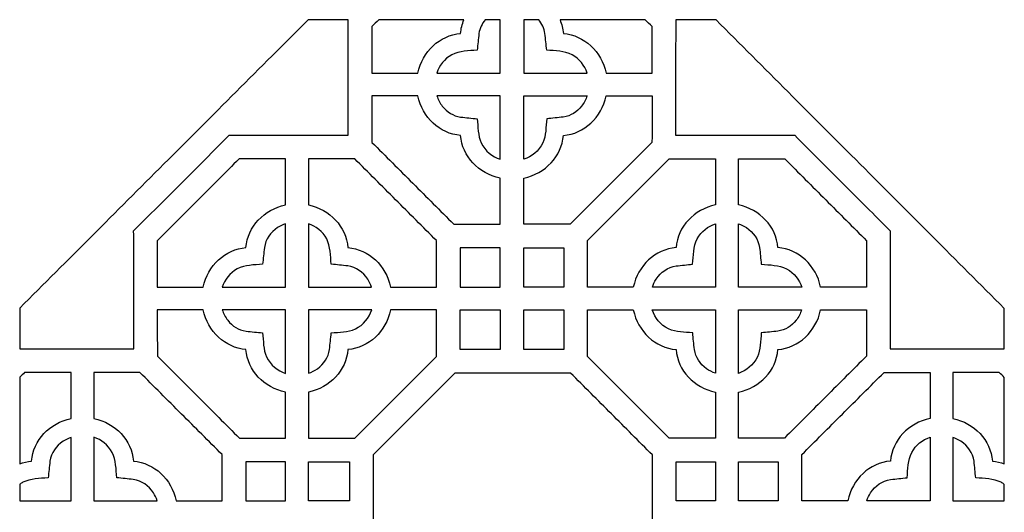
# Model space of a CAD drawing. Header units: centimetres. Extents: x -18.22 to -10.96, y -7.84 to -0.58.
# Drawn here: x -18.22 to -10.96, y -4.21 to -0.58 of the extents above; entities that cross this region are included whole.
import ezdxf

# ---------------------------------------------------------------- set-up
doc = ezdxf.new("R2010")
doc.units = ezdxf.units.CM
doc.header["$MEASUREMENT"] = 0
doc.layers.add('layer 1', color=7, linetype='Continuous')

msp = doc.modelspace()

# ---------------------------------------------------------------- linework, layer by layer
at = {"layer": 'layer 1', "color": 250, "lineweight": 30}
for points, knots in [([(-18.21742, -3.0031), (-18.21742, -2.90318), (-18.21742, -2.80325), (-18.21739, -2.70327), (-18.21739, -2.70327), (-17.86309, -2.34923), (-17.50878, -1.99517), (-17.15444, -1.64105), (-17.15444, -1.64105), (-16.80013, -1.28701), (-16.44579, -0.93295), (-16.09146, -0.57885), (-16.09146, -0.57885), (-15.99314, -0.5789), (-15.89479, -0.57893), (-15.79645, -0.57898), (-15.79645, -0.57898), (-15.79643, -0.7381), (-15.7964, -0.8972), (-15.79637, -1.05632), (-15.79637, -1.05632), (-15.79629, -1.18075), (-15.79623, -1.30522), (-15.79616, -1.42964), (-15.79616, -1.42964), (-15.92249, -1.42968), (-16.04884, -1.42968), (-16.17523, -1.42972), (-16.17523, -1.42972), (-16.34127, -1.4298), (-16.50742, -1.4299), (-16.67351, -1.43002), (-16.67351, -1.43002), (-16.7909, -1.54746), (-16.90831, -1.66493), (-17.02569, -1.78237), (-17.02569, -1.78237), (-17.14315, -1.89986), (-17.26049, -2.01733), (-17.37792, -2.13481), (-17.37792, -2.13481), (-17.37788, -2.30092), (-17.37783, -2.46705), (-17.37778, -2.63317), (-17.37778, -2.63317), (-17.3777, -2.75638), (-17.37761, -2.87954), (-17.37757, -3.00275), (-17.37757, -3.00275), (-17.50357, -3.0028), (-17.62955, -3.00285), (-17.75555, -3.0029), (-17.75555, -3.0029), (-17.90956, -3.00298), (-18.06351, -3.00306), (-18.21742, -3.0031)], [0, 0, 0, 0, 0.0666667, 0.0666667, 0.0666667, 0.0666667, 0.1333333, 0.1333333, 0.1333333, 0.1333333, 0.2, 0.2, 0.2, 0.2, 0.2666667, 0.2666667, 0.2666667, 0.2666667, 0.3333333, 0.3333333, 0.3333333, 0.3333333, 0.4, 0.4, 0.4, 0.4, 0.4666667, 0.4666667, 0.4666667, 0.4666667, 0.5333333, 0.5333333, 0.5333333, 0.5333333, 0.6, 0.6, 0.6, 0.6, 0.6666667, 0.6666667, 0.6666667, 0.6666667, 0.7333333, 0.7333333, 0.7333333, 0.7333333, 0.8, 0.8, 0.8, 0.8, 0.8666667, 0.8666667, 0.8666667, 0.8666667, 1, 1, 1, 1]), ([(-15.57141, -0.57904), (-15.36227, -0.57909), (-15.15309, -0.57922), (-14.94389, -0.57925), (-14.94389, -0.57925), (-14.95732, -0.61098), (-14.96589, -0.64499), (-14.96872, -0.68038), (-14.96872, -0.68038), (-15.12293, -0.69266), (-15.2499, -0.81344), (-15.28362, -0.97173), (-15.28362, -0.97173), (-15.39649, -0.97173), (-15.50938, -0.97173), (-15.6223, -0.97173), (-15.6223, -0.97173), (-15.62233, -0.85788), (-15.62233, -0.74397), (-15.62235, -0.63002), (-15.62235, -0.63002), (-15.60543, -0.61305), (-15.58844, -0.59605), (-15.57141, -0.57904)], [0, 0, 0, 0, 0.1428571, 0.1428571, 0.1428571, 0.1428571, 0.2857143, 0.2857143, 0.2857143, 0.2857143, 0.4285714, 0.4285714, 0.4285714, 0.4285714, 0.5714286, 0.5714286, 0.5714286, 0.5714286, 0.7142857, 0.7142857, 0.7142857, 0.7142857, 1, 1, 1, 1]), ([(-14.78746, -0.57926), (-14.75079, -0.57931), (-14.71408, -0.57932), (-14.67744, -0.57932), (-14.67744, -0.57932), (-14.67744, -0.71015), (-14.67744, -0.84099), (-14.67744, -0.97173), (-14.67744, -0.97173), (-14.83304, -0.97173), (-14.98867, -0.97173), (-15.14434, -0.97173), (-15.14434, -0.97173), (-15.12603, -0.91652), (-15.08874, -0.86764), (-15.03287, -0.83655), (-15.03287, -0.83655), (-14.97449, -0.80771), (-14.91029, -0.80957), (-14.84611, -0.8027), (-14.84611, -0.8027), (-14.8419, -0.76221), (-14.83766, -0.7217), (-14.8334, -0.68117), (-14.8334, -0.68117), (-14.82706, -0.64118), (-14.81128, -0.60769), (-14.78746, -0.57926)], [0, 0, 0, 0, 0.125, 0.125, 0.125, 0.125, 0.25, 0.25, 0.25, 0.25, 0.375, 0.375, 0.375, 0.375, 0.5, 0.5, 0.5, 0.5, 0.625, 0.625, 0.625, 0.625, 0.75, 0.75, 0.75, 0.75, 1, 1, 1, 1]), ([(-14.50254, -0.5794), (-14.46586, -0.5794), (-14.42911, -0.5794), (-14.39239, -0.57943), (-14.39239, -0.57943), (-14.36862, -0.60782), (-14.35292, -0.64132), (-14.34659, -0.68117), (-14.34659, -0.68117), (-14.34234, -0.7217), (-14.3381, -0.76221), (-14.33388, -0.8027), (-14.33388, -0.8027), (-14.2697, -0.80957), (-14.20548, -0.80771), (-14.14712, -0.83655), (-14.14712, -0.83655), (-14.09125, -0.86764), (-14.05395, -0.91652), (-14.03565, -0.97173), (-14.03565, -0.97173), (-14.19132, -0.97173), (-14.34695, -0.97173), (-14.50254, -0.97173), (-14.50254, -0.97173), (-14.50254, -0.84099), (-14.50254, -0.71019), (-14.50254, -0.5794)], [0, 0, 0, 0, 0.125, 0.125, 0.125, 0.125, 0.25, 0.25, 0.25, 0.25, 0.375, 0.375, 0.375, 0.375, 0.5, 0.5, 0.5, 0.5, 0.625, 0.625, 0.625, 0.625, 0.75, 0.75, 0.75, 0.75, 1, 1, 1, 1]), ([(-14.23593, -0.5795), (-14.02658, -0.57957), (-13.81726, -0.57964), (-13.60789, -0.57971), (-13.60789, -0.57971), (-13.59114, -0.59647), (-13.57437, -0.61328), (-13.55764, -0.63002), (-13.55764, -0.63002), (-13.55767, -0.74397), (-13.55767, -0.85788), (-13.55768, -0.97173), (-13.55768, -0.97173), (-13.67061, -0.97173), (-13.78349, -0.97173), (-13.89637, -0.97173), (-13.89637, -0.97173), (-13.93012, -0.81344), (-14.05705, -0.69266), (-14.21127, -0.68038), (-14.21127, -0.68038), (-14.21407, -0.64504), (-14.22257, -0.61118), (-14.23593, -0.5795)], [0, 0, 0, 0, 0.1428571, 0.1428571, 0.1428571, 0.1428571, 0.2857143, 0.2857143, 0.2857143, 0.2857143, 0.4285714, 0.4285714, 0.4285714, 0.4285714, 0.5714286, 0.5714286, 0.5714286, 0.5714286, 0.7142857, 0.7142857, 0.7142857, 0.7142857, 1, 1, 1, 1]), ([(-13.08598, -0.57988), (-12.73194, -0.93419), (-12.37789, -1.2885), (-12.02377, -1.64284), (-12.02377, -1.64284), (-11.66972, -1.99715), (-11.31567, -2.35148), (-10.96157, -2.70581), (-10.96157, -2.70581), (-10.96162, -2.80489), (-10.96165, -2.90405), (-10.9617, -3.0031), (-10.9617, -3.0031), (-11.11596, -3.00306), (-11.27017, -3.00298), (-11.42444, -3.0029), (-11.42444, -3.0029), (-11.55043, -3.00285), (-11.67642, -3.0028), (-11.80241, -3.00275), (-11.80241, -3.00275), (-11.80237, -2.87954), (-11.80229, -2.75638), (-11.80221, -2.63317), (-11.80221, -2.63317), (-11.80216, -2.46705), (-11.80211, -2.30092), (-11.80206, -2.13481), (-11.80206, -2.13481), (-11.91951, -2.01733), (-12.03683, -1.89986), (-12.15429, -1.78237), (-12.15429, -1.78237), (-12.27168, -1.66493), (-12.38909, -1.54746), (-12.50648, -1.43002), (-12.50648, -1.43002), (-12.67257, -1.4299), (-12.83874, -1.4298), (-13.00475, -1.42972), (-13.00475, -1.42972), (-13.13115, -1.42968), (-13.25753, -1.42968), (-13.38383, -1.42964), (-13.38383, -1.42964), (-13.38376, -1.30522), (-13.3837, -1.18075), (-13.38362, -1.05632), (-13.38362, -1.05632), (-13.38357, -0.89747), (-13.38356, -0.73862), (-13.38351, -0.57985), (-13.38351, -0.57985), (-13.28434, -0.57985), (-13.18516, -0.57985), (-13.08598, -0.57988)], [0, 0, 0, 0, 0.0666667, 0.0666667, 0.0666667, 0.0666667, 0.1333333, 0.1333333, 0.1333333, 0.1333333, 0.2, 0.2, 0.2, 0.2, 0.2666667, 0.2666667, 0.2666667, 0.2666667, 0.3333333, 0.3333333, 0.3333333, 0.3333333, 0.4, 0.4, 0.4, 0.4, 0.4666667, 0.4666667, 0.4666667, 0.4666667, 0.5333333, 0.5333333, 0.5333333, 0.5333333, 0.6, 0.6, 0.6, 0.6, 0.6666667, 0.6666667, 0.6666667, 0.6666667, 0.7333333, 0.7333333, 0.7333333, 0.7333333, 0.8, 0.8, 0.8, 0.8, 0.8666667, 0.8666667, 0.8666667, 0.8666667, 1, 1, 1, 1]), ([(-15.62224, -1.13998), (-15.50932, -1.13998), (-15.39649, -1.13998), (-15.28359, -1.13998), (-15.28359, -1.13998), (-15.24977, -1.29827), (-15.12289, -1.41908), (-14.96883, -1.43133), (-14.96883, -1.43133), (-14.95655, -1.58552), (-14.83578, -1.71248), (-14.67744, -1.74621), (-14.67744, -1.74621), (-14.67744, -1.85909), (-14.67744, -1.97203), (-14.67744, -2.08486), (-14.67744, -2.08486), (-14.79139, -2.08489), (-14.90525, -2.08495), (-15.01925, -2.08499), (-15.01925, -2.08499), (-15.1197, -1.98458), (-15.22015, -1.88417), (-15.32065, -1.78375), (-15.32065, -1.78375), (-15.42109, -1.68332), (-15.52156, -1.58288), (-15.62203, -1.48245), (-15.62203, -1.48245), (-15.62209, -1.36831), (-15.62218, -1.25416), (-15.62224, -1.13998)], [0, 0, 0, 0, 0.1111111, 0.1111111, 0.1111111, 0.1111111, 0.2222222, 0.2222222, 0.2222222, 0.2222222, 0.3333333, 0.3333333, 0.3333333, 0.3333333, 0.4444444, 0.4444444, 0.4444444, 0.4444444, 0.5555556, 0.5555556, 0.5555556, 0.5555556, 0.6666667, 0.6666667, 0.6666667, 0.6666667, 0.7777778, 0.7777778, 0.7777778, 0.7777778, 1, 1, 1, 1]), ([(-15.14345, -1.13998), (-14.9881, -1.13998), (-14.83277, -1.13998), (-14.67744, -1.13998), (-14.67744, -1.13998), (-14.67744, -1.29564), (-14.67744, -1.4513), (-14.67744, -1.60688), (-14.67744, -1.60688), (-14.73587, -1.58767), (-14.78699, -1.54726), (-14.81716, -1.48652), (-14.81716, -1.48652), (-14.84134, -1.43086), (-14.84007, -1.36841), (-14.84633, -1.30883), (-14.84633, -1.30883), (-14.8869, -1.30458), (-14.92746, -1.30033), (-14.9681, -1.29609), (-14.9681, -1.29609), (-15.02471, -1.28702), (-15.06706, -1.25985), (-15.10349, -1.21596), (-15.10349, -1.21596), (-15.12121, -1.19251), (-15.13444, -1.16676), (-15.14345, -1.13998)], [0, 0, 0, 0, 0.125, 0.125, 0.125, 0.125, 0.25, 0.25, 0.25, 0.25, 0.375, 0.375, 0.375, 0.375, 0.5, 0.5, 0.5, 0.5, 0.625, 0.625, 0.625, 0.625, 0.75, 0.75, 0.75, 0.75, 1, 1, 1, 1]), ([(-14.03654, -1.13998), (-14.19188, -1.13998), (-14.34719, -1.13998), (-14.50254, -1.13998), (-14.50254, -1.13998), (-14.50254, -1.29564), (-14.50254, -1.4513), (-14.50254, -1.60688), (-14.50254, -1.60688), (-14.44412, -1.58767), (-14.393, -1.54726), (-14.36283, -1.48652), (-14.36283, -1.48652), (-14.33865, -1.43086), (-14.33992, -1.36841), (-14.33366, -1.30883), (-14.33366, -1.30883), (-14.29309, -1.30458), (-14.25254, -1.30033), (-14.21188, -1.29609), (-14.21188, -1.29609), (-14.15527, -1.28702), (-14.11293, -1.25985), (-14.0765, -1.21596), (-14.0765, -1.21596), (-14.05878, -1.19251), (-14.04554, -1.16676), (-14.03654, -1.13998)], [0, 0, 0, 0, 0.125, 0.125, 0.125, 0.125, 0.25, 0.25, 0.25, 0.25, 0.375, 0.375, 0.375, 0.375, 0.5, 0.5, 0.5, 0.5, 0.625, 0.625, 0.625, 0.625, 0.75, 0.75, 0.75, 0.75, 1, 1, 1, 1]), ([(-13.55775, -1.13998), (-13.67067, -1.13998), (-13.7835, -1.13998), (-13.89641, -1.13998), (-13.89641, -1.13998), (-13.93023, -1.29827), (-14.0571, -1.41908), (-14.21116, -1.43133), (-14.21116, -1.43133), (-14.22344, -1.58552), (-14.34421, -1.71248), (-14.50254, -1.74621), (-14.50254, -1.74621), (-14.50254, -1.85909), (-14.50254, -1.97203), (-14.50254, -2.08486), (-14.50254, -2.08486), (-14.3886, -2.08489), (-14.27475, -2.08495), (-14.16074, -2.08499), (-14.16074, -2.08499), (-14.06029, -1.98458), (-13.95983, -1.88417), (-13.85934, -1.78375), (-13.85934, -1.78375), (-13.7589, -1.68332), (-13.65844, -1.58288), (-13.55797, -1.48245), (-13.55797, -1.48245), (-13.5579, -1.36831), (-13.55781, -1.25416), (-13.55775, -1.13998)], [0, 0, 0, 0, 0.1111111, 0.1111111, 0.1111111, 0.1111111, 0.2222222, 0.2222222, 0.2222222, 0.2222222, 0.3333333, 0.3333333, 0.3333333, 0.3333333, 0.4444444, 0.4444444, 0.4444444, 0.4444444, 0.5555556, 0.5555556, 0.5555556, 0.5555556, 0.6666667, 0.6666667, 0.6666667, 0.6666667, 0.7777778, 0.7777778, 0.7777778, 0.7777778, 1, 1, 1, 1]), ([(-16.25884, -1.60384), (-16.25884, -1.71673), (-16.25884, -1.82958), (-16.25884, -1.94241), (-16.25884, -1.94241), (-16.41718, -1.97616), (-16.53789, -2.10315), (-16.5501, -2.25724), (-16.5501, -2.25724), (-16.70435, -2.26953), (-16.8313, -2.39029), (-16.86504, -2.54861), (-16.86504, -2.54861), (-16.97796, -2.54861), (-17.09081, -2.54861), (-17.20372, -2.54861), (-17.20372, -2.54861), (-17.20377, -2.43471), (-17.20379, -2.32081), (-17.20383, -2.20687), (-17.20383, -2.20687), (-17.10341, -2.1064), (-17.00298, -2.00592), (-16.90254, -1.90546), (-16.90254, -1.90546), (-16.80213, -1.80499), (-16.70178, -1.70451), (-16.60137, -1.60403), (-16.60137, -1.60403), (-16.48717, -1.60398), (-16.37305, -1.6039), (-16.25884, -1.60384)], [0, 0, 0, 0, 0.1111111, 0.1111111, 0.1111111, 0.1111111, 0.2222222, 0.2222222, 0.2222222, 0.2222222, 0.3333333, 0.3333333, 0.3333333, 0.3333333, 0.4444444, 0.4444444, 0.4444444, 0.4444444, 0.5555556, 0.5555556, 0.5555556, 0.5555556, 0.6666667, 0.6666667, 0.6666667, 0.6666667, 0.7777778, 0.7777778, 0.7777778, 0.7777778, 1, 1, 1, 1]), ([(-15.14588, -2.54861), (-15.19063, -2.54861), (-15.23535, -2.54861), (-15.28013, -2.54861), (-15.28013, -2.54861), (-15.34824, -2.54861), (-15.41634, -2.54861), (-15.48442, -2.54861), (-15.48442, -2.54861), (-15.51822, -2.39031), (-15.64512, -2.26959), (-15.79923, -2.25737), (-15.79923, -2.25737), (-15.81155, -2.10315), (-15.93234, -1.97615), (-16.09066, -1.94241), (-16.09066, -1.94241), (-16.09066, -1.82958), (-16.09066, -1.71669), (-16.09066, -1.6038), (-16.09066, -1.6038), (-15.97668, -1.60377), (-15.86279, -1.60373), (-15.7489, -1.60369), (-15.7489, -1.60369), (-15.6484, -1.70406), (-15.54793, -1.80449), (-15.44744, -1.90492), (-15.44744, -1.90492), (-15.34696, -2.00534), (-15.24649, -2.10577), (-15.14602, -2.20619), (-15.14602, -2.20619), (-15.14594, -2.3203), (-15.14589, -2.43449), (-15.14588, -2.54861)], [0, 0, 0, 0, 0.1, 0.1, 0.1, 0.1, 0.2, 0.2, 0.2, 0.2, 0.3, 0.3, 0.3, 0.3, 0.4, 0.4, 0.4, 0.4, 0.5, 0.5, 0.5, 0.5, 0.6, 0.6, 0.6, 0.6, 0.7, 0.7, 0.7, 0.7, 0.8, 0.8, 0.8, 0.8, 1, 1, 1, 1]), ([(-14.0341, -2.54861), (-13.98935, -2.54861), (-13.94464, -2.54861), (-13.89985, -2.54861), (-13.89985, -2.54861), (-13.83174, -2.54861), (-13.76365, -2.54861), (-13.69554, -2.54861), (-13.69554, -2.54861), (-13.66175, -2.39031), (-13.53487, -2.26959), (-13.38077, -2.25737), (-13.38077, -2.25737), (-13.36844, -2.10315), (-13.24765, -1.97615), (-13.08933, -1.94241), (-13.08933, -1.94241), (-13.08933, -1.82958), (-13.08933, -1.71669), (-13.08933, -1.6038), (-13.08933, -1.6038), (-13.20331, -1.60377), (-13.3172, -1.60373), (-13.43109, -1.60369), (-13.43109, -1.60369), (-13.53159, -1.70406), (-13.63206, -1.80449), (-13.73255, -1.90492), (-13.73255, -1.90492), (-13.83302, -2.00534), (-13.9335, -2.10577), (-14.03397, -2.20619), (-14.03397, -2.20619), (-14.03405, -2.3203), (-14.03409, -2.43449), (-14.0341, -2.54861)], [0, 0, 0, 0, 0.1, 0.1, 0.1, 0.1, 0.2, 0.2, 0.2, 0.2, 0.3, 0.3, 0.3, 0.3, 0.4, 0.4, 0.4, 0.4, 0.5, 0.5, 0.5, 0.5, 0.6, 0.6, 0.6, 0.6, 0.7, 0.7, 0.7, 0.7, 0.8, 0.8, 0.8, 0.8, 1, 1, 1, 1]), ([(-12.92114, -1.60384), (-12.92114, -1.71673), (-12.92114, -1.82958), (-12.92114, -1.94241), (-12.92114, -1.94241), (-12.7628, -1.97616), (-12.6421, -2.10315), (-12.62989, -2.25724), (-12.62989, -2.25724), (-12.47564, -2.26953), (-12.34869, -2.39029), (-12.31496, -2.54861), (-12.31496, -2.54861), (-12.20204, -2.54861), (-12.08915, -2.54861), (-11.97626, -2.54861), (-11.97626, -2.54861), (-11.97622, -2.43471), (-11.97619, -2.32081), (-11.97615, -2.20687), (-11.97615, -2.20687), (-12.07658, -2.1064), (-12.17699, -2.00592), (-12.27745, -1.90546), (-12.27745, -1.90546), (-12.37786, -1.80499), (-12.47821, -1.70451), (-12.57863, -1.60403), (-12.57863, -1.60403), (-12.69282, -1.60398), (-12.80695, -1.6039), (-12.92114, -1.60384)], [0, 0, 0, 0, 0.1111111, 0.1111111, 0.1111111, 0.1111111, 0.2222222, 0.2222222, 0.2222222, 0.2222222, 0.3333333, 0.3333333, 0.3333333, 0.3333333, 0.4444444, 0.4444444, 0.4444444, 0.4444444, 0.5555556, 0.5555556, 0.5555556, 0.5555556, 0.6666667, 0.6666667, 0.6666667, 0.6666667, 0.7777778, 0.7777778, 0.7777778, 0.7777778, 1, 1, 1, 1]), ([(-16.25884, -2.08258), (-16.25884, -2.23789), (-16.25884, -2.39329), (-16.25884, -2.54861), (-16.25884, -2.54861), (-16.4145, -2.54861), (-16.57012, -2.54861), (-16.72574, -2.54861), (-16.72574, -2.54861), (-16.70745, -2.4934), (-16.67018, -2.44449), (-16.61426, -2.4134), (-16.61426, -2.4134), (-16.55589, -2.38457), (-16.49178, -2.38641), (-16.42752, -2.37958), (-16.42752, -2.37958), (-16.4233, -2.33906), (-16.41909, -2.29853), (-16.41486, -2.25799), (-16.41486, -2.25799), (-16.40469, -2.19398), (-16.37026, -2.14647), (-16.31733, -2.11004), (-16.31733, -2.11004), (-16.29869, -2.09847), (-16.27909, -2.08929), (-16.25884, -2.08258)], [0, 0, 0, 0, 0.125, 0.125, 0.125, 0.125, 0.25, 0.25, 0.25, 0.25, 0.375, 0.375, 0.375, 0.375, 0.5, 0.5, 0.5, 0.5, 0.625, 0.625, 0.625, 0.625, 0.75, 0.75, 0.75, 0.75, 1, 1, 1, 1]), ([(-15.62466, -2.54861), (-15.77997, -2.54861), (-15.93526, -2.54861), (-16.09066, -2.54861), (-16.09066, -2.54861), (-16.09066, -2.39303), (-16.09066, -2.2374), (-16.09066, -2.08176), (-16.09066, -2.08176), (-16.03532, -2.10004), (-15.98653, -2.13742), (-15.95535, -2.19323), (-15.95535, -2.19323), (-15.92659, -2.25158), (-15.92844, -2.31555), (-15.92155, -2.37974), (-15.92155, -2.37974), (-15.88106, -2.38405), (-15.8406, -2.38841), (-15.8001, -2.39269), (-15.8001, -2.39269), (-15.73603, -2.40286), (-15.6885, -2.43719), (-15.65206, -2.49021), (-15.65206, -2.49021), (-15.64045, -2.5088), (-15.63136, -2.52847), (-15.62466, -2.54861)], [0, 0, 0, 0, 0.125, 0.125, 0.125, 0.125, 0.25, 0.25, 0.25, 0.25, 0.375, 0.375, 0.375, 0.375, 0.5, 0.5, 0.5, 0.5, 0.625, 0.625, 0.625, 0.625, 0.75, 0.75, 0.75, 0.75, 1, 1, 1, 1]), ([(-13.55534, -2.54861), (-13.40002, -2.54861), (-13.24473, -2.54861), (-13.08933, -2.54861), (-13.08933, -2.54861), (-13.08933, -2.39303), (-13.08933, -2.2374), (-13.08933, -2.08176), (-13.08933, -2.08176), (-13.14466, -2.10004), (-13.19346, -2.13742), (-13.22464, -2.19323), (-13.22464, -2.19323), (-13.2534, -2.25158), (-13.25154, -2.31555), (-13.25844, -2.37974), (-13.25844, -2.37974), (-13.29892, -2.38405), (-13.33939, -2.38841), (-13.37987, -2.39269), (-13.37987, -2.39269), (-13.44395, -2.40286), (-13.49149, -2.43719), (-13.52791, -2.49021), (-13.52791, -2.49021), (-13.53954, -2.5088), (-13.54863, -2.52847), (-13.55534, -2.54861)], [0, 0, 0, 0, 0.125, 0.125, 0.125, 0.125, 0.25, 0.25, 0.25, 0.25, 0.375, 0.375, 0.375, 0.375, 0.5, 0.5, 0.5, 0.5, 0.625, 0.625, 0.625, 0.625, 0.75, 0.75, 0.75, 0.75, 1, 1, 1, 1]), ([(-12.92114, -2.08258), (-12.92114, -2.23789), (-12.92114, -2.39329), (-12.92114, -2.54861), (-12.92114, -2.54861), (-12.76548, -2.54861), (-12.60986, -2.54861), (-12.45425, -2.54861), (-12.45425, -2.54861), (-12.47254, -2.4934), (-12.50981, -2.44449), (-12.56572, -2.4134), (-12.56572, -2.4134), (-12.6241, -2.38457), (-12.68821, -2.38641), (-12.75247, -2.37958), (-12.75247, -2.37958), (-12.75669, -2.33906), (-12.7609, -2.29853), (-12.76512, -2.25799), (-12.76512, -2.25799), (-12.7753, -2.19398), (-12.80973, -2.14647), (-12.86266, -2.11004), (-12.86266, -2.11004), (-12.88131, -2.09847), (-12.9009, -2.08929), (-12.92114, -2.08258)], [0, 0, 0, 0, 0.125, 0.125, 0.125, 0.125, 0.25, 0.25, 0.25, 0.25, 0.375, 0.375, 0.375, 0.375, 0.5, 0.5, 0.5, 0.5, 0.625, 0.625, 0.625, 0.625, 0.75, 0.75, 0.75, 0.75, 1, 1, 1, 1]), ([(-14.97178, -2.54861), (-14.97182, -2.45212), (-14.97183, -2.35558), (-14.9719, -2.25906), (-14.9719, -2.25906), (-14.87375, -2.25901), (-14.77556, -2.25897), (-14.67744, -2.25893), (-14.67744, -2.25893), (-14.67744, -2.35553), (-14.67744, -2.45209), (-14.67744, -2.54861), (-14.67744, -2.54861), (-14.77556, -2.54861), (-14.87363, -2.54861), (-14.97178, -2.54861)], [0, 0, 0, 0, 0.2, 0.2, 0.2, 0.2, 0.4, 0.4, 0.4, 0.4, 0.6, 0.6, 0.6, 0.6, 1, 1, 1, 1]), ([(-14.20821, -2.54861), (-14.20818, -2.45212), (-14.20816, -2.35558), (-14.2081, -2.25906), (-14.2081, -2.25906), (-14.30624, -2.25901), (-14.40443, -2.25897), (-14.50255, -2.25893), (-14.50255, -2.25893), (-14.50255, -2.35553), (-14.50255, -2.45209), (-14.50255, -2.54861), (-14.50255, -2.54861), (-14.40443, -2.54861), (-14.30636, -2.54861), (-14.20821, -2.54861)], [0, 0, 0, 0, 0.2, 0.2, 0.2, 0.2, 0.4, 0.4, 0.4, 0.4, 0.6, 0.6, 0.6, 0.6, 1, 1, 1, 1]), ([(-16.59774, -3.66178), (-16.70005, -3.55948), (-16.80238, -3.4572), (-16.90473, -3.35494), (-16.90473, -3.35494), (-17.00437, -3.2554), (-17.10391, -3.15591), (-17.20346, -3.05641), (-17.20346, -3.05641), (-17.20349, -2.94323), (-17.20358, -2.83005), (-17.20364, -2.71687), (-17.20364, -2.71687), (-17.09078, -2.71687), (-16.97791, -2.71687), (-16.865, -2.71687), (-16.865, -2.71687), (-16.83123, -2.87516), (-16.70432, -2.99593), (-16.55025, -3.00818), (-16.55025, -3.00818), (-16.53797, -3.16237), (-16.41721, -3.28932), (-16.25884, -3.32306), (-16.25884, -3.32306), (-16.25884, -3.36038), (-16.25884, -3.39773), (-16.25884, -3.43499), (-16.25884, -3.43499), (-16.25884, -3.51057), (-16.25884, -3.58614), (-16.25884, -3.66174), (-16.25884, -3.66174), (-16.37186, -3.66175), (-16.48479, -3.66178), (-16.59774, -3.66178)], [0, 0, 0, 0, 0.1, 0.1, 0.1, 0.1, 0.2, 0.2, 0.2, 0.2, 0.3, 0.3, 0.3, 0.3, 0.4, 0.4, 0.4, 0.4, 0.5, 0.5, 0.5, 0.5, 0.6, 0.6, 0.6, 0.6, 0.7, 0.7, 0.7, 0.7, 0.8, 0.8, 0.8, 0.8, 1, 1, 1, 1]), ([(-16.72489, -2.71687), (-16.56954, -2.71687), (-16.4142, -2.71687), (-16.25884, -2.71687), (-16.25884, -2.71687), (-16.25884, -2.87247), (-16.25884, -3.02808), (-16.25884, -3.18376), (-16.25884, -3.18376), (-16.31725, -3.16447), (-16.3684, -3.12415), (-16.39863, -3.06334), (-16.39863, -3.06334), (-16.42281, -3.00764), (-16.4215, -2.94525), (-16.42769, -2.88564), (-16.42769, -2.88564), (-16.46832, -2.88139), (-16.50887, -2.87711), (-16.54945, -2.87288), (-16.54945, -2.87288), (-16.60608, -2.86387), (-16.64847, -2.83669), (-16.68488, -2.79277), (-16.68488, -2.79277), (-16.7026, -2.76933), (-16.71587, -2.74365), (-16.72489, -2.71687)], [0, 0, 0, 0, 0.125, 0.125, 0.125, 0.125, 0.25, 0.25, 0.25, 0.25, 0.375, 0.375, 0.375, 0.375, 0.5, 0.5, 0.5, 0.5, 0.625, 0.625, 0.625, 0.625, 0.75, 0.75, 0.75, 0.75, 1, 1, 1, 1]), ([(-16.09066, -3.66165), (-16.09066, -3.58609), (-16.09066, -3.51054), (-16.09066, -3.43499), (-16.09066, -3.43499), (-16.09066, -3.39771), (-16.09066, -3.36037), (-16.09066, -3.32301), (-16.09066, -3.32301), (-15.93238, -3.28921), (-15.81162, -3.16243), (-15.79939, -3.00823), (-15.79939, -3.00823), (-15.64512, -2.99599), (-15.51822, -2.87519), (-15.48442, -2.71687), (-15.48442, -2.71687), (-15.41631, -2.71687), (-15.34824, -2.71687), (-15.28013, -2.71687), (-15.28013, -2.71687), (-15.23535, -2.71687), (-15.19059, -2.71687), (-15.14583, -2.71687), (-15.14583, -2.71687), (-15.14573, -2.83078), (-15.14569, -2.94468), (-15.14568, -3.05866), (-15.14568, -3.05866), (-15.24612, -3.15911), (-15.34652, -3.25959), (-15.44693, -3.36005), (-15.44693, -3.36005), (-15.54736, -3.46051), (-15.64775, -3.56097), (-15.74818, -3.66145), (-15.74818, -3.66145), (-15.86234, -3.66152), (-15.97649, -3.66159), (-16.09066, -3.66165)], [0, 0, 0, 0, 0.0909091, 0.0909091, 0.0909091, 0.0909091, 0.1818182, 0.1818182, 0.1818182, 0.1818182, 0.2727273, 0.2727273, 0.2727273, 0.2727273, 0.3636364, 0.3636364, 0.3636364, 0.3636364, 0.4545455, 0.4545455, 0.4545455, 0.4545455, 0.5454545, 0.5454545, 0.5454545, 0.5454545, 0.6363636, 0.6363636, 0.6363636, 0.6363636, 0.7272727, 0.7272727, 0.7272727, 0.7272727, 0.8181818, 0.8181818, 0.8181818, 0.8181818, 1, 1, 1, 1]), ([(-16.09066, -3.18287), (-16.09066, -3.02748), (-16.09066, -2.8722), (-16.09066, -2.71687), (-16.09066, -2.71687), (-15.93504, -2.71687), (-15.77939, -2.71687), (-15.62378, -2.71687), (-15.62378, -2.71687), (-15.64305, -2.77534), (-15.68344, -2.82646), (-15.74411, -2.85657), (-15.74411, -2.85657), (-15.79989, -2.88077), (-15.86217, -2.87949), (-15.92179, -2.88574), (-15.92179, -2.88574), (-15.92608, -2.92629), (-15.93036, -2.9668), (-15.93463, -3.00738), (-15.93463, -3.00738), (-15.94428, -3.06777), (-15.97478, -3.1128), (-16.02328, -3.14936), (-16.02328, -3.14936), (-16.04438, -3.16385), (-16.06712, -3.17499), (-16.09066, -3.18287)], [0, 0, 0, 0, 0.125, 0.125, 0.125, 0.125, 0.25, 0.25, 0.25, 0.25, 0.375, 0.375, 0.375, 0.375, 0.5, 0.5, 0.5, 0.5, 0.625, 0.625, 0.625, 0.625, 0.75, 0.75, 0.75, 0.75, 1, 1, 1, 1]), ([(-14.9716, -3.0073), (-14.87357, -3.00734), (-14.77552, -3.00734), (-14.67744, -3.00736), (-14.67744, -3.00736), (-14.67744, -2.91055), (-14.67744, -2.8137), (-14.67744, -2.71687), (-14.67744, -2.71687), (-14.77552, -2.71687), (-14.87363, -2.71687), (-14.97174, -2.71687), (-14.97174, -2.71687), (-14.9717, -2.81367), (-14.9716, -2.91051), (-14.9716, -3.0073)], [0, 0, 0, 0, 0.2, 0.2, 0.2, 0.2, 0.4, 0.4, 0.4, 0.4, 0.6, 0.6, 0.6, 0.6, 1, 1, 1, 1]), ([(-14.50255, -3.00746), (-14.40447, -3.00751), (-14.30642, -3.00753), (-14.20839, -3.00759), (-14.20839, -3.00759), (-14.20838, -2.91071), (-14.20831, -2.81376), (-14.20825, -2.71687), (-14.20825, -2.71687), (-14.30636, -2.71687), (-14.40447, -2.71687), (-14.50255, -2.71687), (-14.50255, -2.71687), (-14.50255, -2.81373), (-14.50255, -2.91057), (-14.50255, -3.00746)], [0, 0, 0, 0, 0.2, 0.2, 0.2, 0.2, 0.4, 0.4, 0.4, 0.4, 0.6, 0.6, 0.6, 0.6, 1, 1, 1, 1]), ([(-13.08933, -3.66165), (-13.08933, -3.58609), (-13.08933, -3.51054), (-13.08933, -3.43499), (-13.08933, -3.43499), (-13.08933, -3.39771), (-13.08933, -3.36037), (-13.08933, -3.32301), (-13.08933, -3.32301), (-13.2476, -3.28921), (-13.36837, -3.16243), (-13.38061, -3.00823), (-13.38061, -3.00823), (-13.53487, -2.99599), (-13.66177, -2.87519), (-13.69557, -2.71687), (-13.69557, -2.71687), (-13.76368, -2.71687), (-13.83176, -2.71687), (-13.89985, -2.71687), (-13.89985, -2.71687), (-13.94464, -2.71687), (-13.9894, -2.71687), (-14.03416, -2.71687), (-14.03416, -2.71687), (-14.03426, -2.83078), (-14.0343, -2.94468), (-14.03431, -3.05866), (-14.03431, -3.05866), (-13.93387, -3.15911), (-13.83348, -3.25959), (-13.73306, -3.36005), (-13.73306, -3.36005), (-13.63263, -3.46051), (-13.53223, -3.56097), (-13.43181, -3.66145), (-13.43181, -3.66145), (-13.31765, -3.66152), (-13.20351, -3.66159), (-13.08933, -3.66165)], [0, 0, 0, 0, 0.0909091, 0.0909091, 0.0909091, 0.0909091, 0.1818182, 0.1818182, 0.1818182, 0.1818182, 0.2727273, 0.2727273, 0.2727273, 0.2727273, 0.3636364, 0.3636364, 0.3636364, 0.3636364, 0.4545455, 0.4545455, 0.4545455, 0.4545455, 0.5454545, 0.5454545, 0.5454545, 0.5454545, 0.6363636, 0.6363636, 0.6363636, 0.6363636, 0.7272727, 0.7272727, 0.7272727, 0.7272727, 0.8181818, 0.8181818, 0.8181818, 0.8181818, 1, 1, 1, 1]), ([(-13.08933, -3.18287), (-13.08933, -3.02748), (-13.08933, -2.8722), (-13.08933, -2.71687), (-13.08933, -2.71687), (-13.24495, -2.71687), (-13.40059, -2.71687), (-13.55619, -2.71687), (-13.55619, -2.71687), (-13.53694, -2.77534), (-13.49655, -2.82646), (-13.43587, -2.85657), (-13.43587, -2.85657), (-13.3801, -2.88077), (-13.31782, -2.87949), (-13.25819, -2.88574), (-13.25819, -2.88574), (-13.25391, -2.92629), (-13.24963, -2.9668), (-13.24534, -3.00738), (-13.24534, -3.00738), (-13.23571, -3.06777), (-13.2052, -3.1128), (-13.15672, -3.14936), (-13.15672, -3.14936), (-13.1356, -3.16385), (-13.11286, -3.17499), (-13.08933, -3.18287)], [0, 0, 0, 0, 0.125, 0.125, 0.125, 0.125, 0.25, 0.25, 0.25, 0.25, 0.375, 0.375, 0.375, 0.375, 0.5, 0.5, 0.5, 0.5, 0.625, 0.625, 0.625, 0.625, 0.75, 0.75, 0.75, 0.75, 1, 1, 1, 1]), ([(-12.4551, -2.71687), (-12.61045, -2.71687), (-12.76579, -2.71687), (-12.92114, -2.71687), (-12.92114, -2.71687), (-12.92114, -2.87247), (-12.92114, -3.02808), (-12.92114, -3.18376), (-12.92114, -3.18376), (-12.86274, -3.16447), (-12.8116, -3.12415), (-12.78136, -3.06334), (-12.78136, -3.06334), (-12.75718, -3.00764), (-12.75851, -2.94525), (-12.75229, -2.88564), (-12.75229, -2.88564), (-12.71167, -2.88139), (-12.67111, -2.87711), (-12.63053, -2.87288), (-12.63053, -2.87288), (-12.57391, -2.86387), (-12.53153, -2.83669), (-12.49512, -2.79277), (-12.49512, -2.79277), (-12.47739, -2.76933), (-12.46412, -2.74365), (-12.4551, -2.71687)], [0, 0, 0, 0, 0.125, 0.125, 0.125, 0.125, 0.25, 0.25, 0.25, 0.25, 0.375, 0.375, 0.375, 0.375, 0.5, 0.5, 0.5, 0.5, 0.625, 0.625, 0.625, 0.625, 0.75, 0.75, 0.75, 0.75, 1, 1, 1, 1]), ([(-12.58225, -3.66178), (-12.47995, -3.55948), (-12.37761, -3.4572), (-12.27526, -3.35494), (-12.27526, -3.35494), (-12.17562, -3.2554), (-12.07607, -3.15591), (-11.97653, -3.05641), (-11.97653, -3.05641), (-11.9765, -2.94323), (-11.97641, -2.83005), (-11.97635, -2.71687), (-11.97635, -2.71687), (-12.0892, -2.71687), (-12.20208, -2.71687), (-12.31498, -2.71687), (-12.31498, -2.71687), (-12.34875, -2.87516), (-12.47567, -2.99593), (-12.62973, -3.00818), (-12.62973, -3.00818), (-12.64202, -3.16237), (-12.76277, -3.28932), (-12.92114, -3.32306), (-12.92114, -3.32306), (-12.92114, -3.36038), (-12.92114, -3.39773), (-12.92114, -3.43499), (-12.92114, -3.43499), (-12.92114, -3.51057), (-12.92114, -3.58614), (-12.92114, -3.66174), (-12.92114, -3.66174), (-12.80813, -3.66175), (-12.69521, -3.66178), (-12.58225, -3.66178)], [0, 0, 0, 0, 0.1, 0.1, 0.1, 0.1, 0.2, 0.2, 0.2, 0.2, 0.3, 0.3, 0.3, 0.3, 0.4, 0.4, 0.4, 0.4, 0.5, 0.5, 0.5, 0.5, 0.6, 0.6, 0.6, 0.6, 0.7, 0.7, 0.7, 0.7, 0.8, 0.8, 0.8, 0.8, 1, 1, 1, 1]), ([(-18.21778, -3.84969), (-18.21771, -3.63744), (-18.21764, -3.42526), (-18.21757, -3.21307), (-18.21757, -3.21307), (-18.2056, -3.20112), (-18.19366, -3.18915), (-18.1817, -3.17719), (-18.1817, -3.17719), (-18.06756, -3.17714), (-17.9534, -3.17707), (-17.83923, -3.17702), (-17.83923, -3.17702), (-17.83923, -3.28984), (-17.83923, -3.40269), (-17.83923, -3.51558), (-17.83923, -3.51558), (-17.99755, -3.54935), (-18.11823, -3.6763), (-18.13051, -3.83036), (-18.13051, -3.83036), (-18.16082, -3.8328), (-18.19005, -3.83942), (-18.21778, -3.84969)], [0, 0, 0, 0, 0.1428571, 0.1428571, 0.1428571, 0.1428571, 0.2857143, 0.2857143, 0.2857143, 0.2857143, 0.4285714, 0.4285714, 0.4285714, 0.4285714, 0.5714286, 0.5714286, 0.5714286, 0.5714286, 0.7142857, 0.7142857, 0.7142857, 0.7142857, 1, 1, 1, 1]), ([(-17.33217, -3.17682), (-17.22978, -3.27911), (-17.12746, -3.38141), (-17.02511, -3.4837), (-17.02511, -3.4837), (-16.92555, -3.58321), (-16.826, -3.68271), (-16.7264, -3.78225), (-16.7264, -3.78225), (-16.72633, -3.89542), (-16.72626, -4.00861), (-16.72621, -4.1218), (-16.72621, -4.1218), (-16.77132, -4.1218), (-16.81644, -4.1218), (-16.86155, -4.1218), (-16.86155, -4.1218), (-16.9293, -4.1218), (-16.99708, -4.1218), (-17.06484, -4.1218), (-17.06484, -4.1218), (-17.09857, -3.96348), (-17.2255, -3.84277), (-17.37962, -3.83053), (-17.37962, -3.83053), (-17.3919, -3.6763), (-17.5127, -3.54933), (-17.671, -3.51558), (-17.671, -3.51558), (-17.671, -3.40267), (-17.671, -3.2898), (-17.671, -3.17692), (-17.671, -3.17692), (-17.55807, -3.17688), (-17.44512, -3.17685), (-17.33217, -3.17682)], [0, 0, 0, 0, 0.1, 0.1, 0.1, 0.1, 0.2, 0.2, 0.2, 0.2, 0.3, 0.3, 0.3, 0.3, 0.4, 0.4, 0.4, 0.4, 0.5, 0.5, 0.5, 0.5, 0.6, 0.6, 0.6, 0.6, 0.7, 0.7, 0.7, 0.7, 0.8, 0.8, 0.8, 0.8, 1, 1, 1, 1]), ([(-14.15746, -3.1817), (-14.05707, -3.28215), (-13.95666, -3.38262), (-13.85621, -3.48311), (-13.85621, -3.48311), (-13.75581, -3.58358), (-13.65539, -3.68408), (-13.555, -3.78457), (-13.555, -3.78457), (-13.55503, -3.9266), (-13.55506, -4.06871), (-13.55507, -4.21083), (-13.55507, -4.21083), (-13.55521, -4.3515), (-13.55524, -4.49227), (-13.55531, -4.63295), (-13.55531, -4.63295), (-13.65544, -4.73302), (-13.75551, -4.833), (-13.85563, -4.93306), (-13.85563, -4.93306), (-13.95779, -5.03524), (-14.05998, -5.13734), (-14.1622, -5.23952), (-14.1622, -5.23952), (-14.30293, -5.23946), (-14.4437, -5.2394), (-14.58444, -5.23933), (-14.58444, -5.23933), (-14.72647, -5.23927), (-14.86857, -5.23922), (-15.01059, -5.23918), (-15.01059, -5.23918), (-15.11102, -5.13871), (-15.21143, -5.0382), (-15.31187, -4.93772), (-15.31187, -4.93772), (-15.41229, -4.83726), (-15.51271, -4.7368), (-15.61314, -4.63633), (-15.61314, -4.63633), (-15.61309, -4.49421), (-15.61304, -4.35212), (-15.61297, -4.21009), (-15.61297, -4.21009), (-15.6129, -4.06799), (-15.61282, -3.92594), (-15.61279, -3.78383), (-15.61279, -3.78383), (-15.51233, -3.68343), (-15.41186, -3.58304), (-15.31138, -3.48261), (-15.31138, -3.48261), (-15.21086, -3.3822), (-15.11038, -3.28181), (-15.00992, -3.18138), (-15.00992, -3.18138), (-14.86783, -3.18142), (-14.72581, -3.18144), (-14.58368, -3.18146), (-14.58368, -3.18146), (-14.44158, -3.18159), (-14.29952, -3.18166), (-14.15746, -3.1817)], [0, 0, 0, 0, 0.0588235, 0.0588235, 0.0588235, 0.0588235, 0.1176471, 0.1176471, 0.1176471, 0.1176471, 0.1764706, 0.1764706, 0.1764706, 0.1764706, 0.2352941, 0.2352941, 0.2352941, 0.2352941, 0.2941176, 0.2941176, 0.2941176, 0.2941176, 0.3529412, 0.3529412, 0.3529412, 0.3529412, 0.4117647, 0.4117647, 0.4117647, 0.4117647, 0.4705882, 0.4705882, 0.4705882, 0.4705882, 0.5294118, 0.5294118, 0.5294118, 0.5294118, 0.5882353, 0.5882353, 0.5882353, 0.5882353, 0.6470588, 0.6470588, 0.6470588, 0.6470588, 0.7058824, 0.7058824, 0.7058824, 0.7058824, 0.7647059, 0.7647059, 0.7647059, 0.7647059, 0.8235294, 0.8235294, 0.8235294, 0.8235294, 0.8823529, 0.8823529, 0.8823529, 0.8823529, 1, 1, 1, 1]), ([(-11.84783, -3.17682), (-11.95021, -3.27911), (-12.05256, -3.38141), (-12.15489, -3.4837), (-12.15489, -3.4837), (-12.25442, -3.58321), (-12.354, -3.68271), (-12.45359, -3.78225), (-12.45359, -3.78225), (-12.45366, -3.89542), (-12.45372, -4.00861), (-12.45378, -4.1218), (-12.45378, -4.1218), (-12.40868, -4.1218), (-12.36356, -4.1218), (-12.31844, -4.1218), (-12.31844, -4.1218), (-12.25069, -4.1218), (-12.18291, -4.1218), (-12.11515, -4.1218), (-12.11515, -4.1218), (-12.08141, -3.96348), (-11.95448, -3.84277), (-11.80037, -3.83053), (-11.80037, -3.83053), (-11.78809, -3.6763), (-11.66729, -3.54933), (-11.50898, -3.51558), (-11.50898, -3.51558), (-11.50898, -3.40267), (-11.50898, -3.2898), (-11.50898, -3.17692), (-11.50898, -3.17692), (-11.62192, -3.17688), (-11.73486, -3.17685), (-11.84783, -3.17682)], [0, 0, 0, 0, 0.1, 0.1, 0.1, 0.1, 0.2, 0.2, 0.2, 0.2, 0.3, 0.3, 0.3, 0.3, 0.4, 0.4, 0.4, 0.4, 0.5, 0.5, 0.5, 0.5, 0.6, 0.6, 0.6, 0.6, 0.7, 0.7, 0.7, 0.7, 0.8, 0.8, 0.8, 0.8, 1, 1, 1, 1]), ([(-10.96176, -3.21373), (-10.96181, -3.42577), (-10.96192, -3.63776), (-10.96197, -3.84977), (-10.96197, -3.84977), (-10.98974, -3.83946), (-11.01903, -3.8328), (-11.04947, -3.83036), (-11.04947, -3.83036), (-11.06176, -3.6763), (-11.18244, -3.54935), (-11.34076, -3.51558), (-11.34076, -3.51558), (-11.34076, -3.40269), (-11.34076, -3.28984), (-11.34076, -3.17702), (-11.34076, -3.17702), (-11.22658, -3.17707), (-11.11244, -3.17714), (-10.9983, -3.17719), (-10.9983, -3.17719), (-10.98611, -3.18936), (-10.97391, -3.20155), (-10.96176, -3.21373)], [0, 0, 0, 0, 0.1428571, 0.1428571, 0.1428571, 0.1428571, 0.2857143, 0.2857143, 0.2857143, 0.2857143, 0.4285714, 0.4285714, 0.4285714, 0.4285714, 0.5714286, 0.5714286, 0.5714286, 0.5714286, 0.7142857, 0.7142857, 0.7142857, 0.7142857, 1, 1, 1, 1]), ([(-18.21787, -4.1218), (-18.21787, -4.08159), (-18.21784, -4.04138), (-18.21784, -4.00117), (-18.21784, -4.00117), (-18.21049, -3.99594), (-18.20278, -3.99105), (-18.19464, -3.98652), (-18.19464, -3.98652), (-18.13628, -3.95775), (-18.07212, -3.9596), (-18.00789, -3.9527), (-18.00789, -3.9527), (-18.00367, -3.91216), (-17.99945, -3.8717), (-17.99522, -3.83118), (-17.99522, -3.83118), (-17.98505, -3.76708), (-17.95062, -3.71959), (-17.8977, -3.68321), (-17.8977, -3.68321), (-17.87913, -3.67162), (-17.85944, -3.66239), (-17.83923, -3.65568), (-17.83923, -3.65568), (-17.83923, -3.81107), (-17.83923, -3.96642), (-17.83923, -4.1218), (-17.83923, -4.1218), (-17.96542, -4.1218), (-18.09165, -4.1218), (-18.21787, -4.1218)], [0, 0, 0, 0, 0.1111111, 0.1111111, 0.1111111, 0.1111111, 0.2222222, 0.2222222, 0.2222222, 0.2222222, 0.3333333, 0.3333333, 0.3333333, 0.3333333, 0.4444444, 0.4444444, 0.4444444, 0.4444444, 0.5555556, 0.5555556, 0.5555556, 0.5555556, 0.6666667, 0.6666667, 0.6666667, 0.6666667, 0.7777778, 0.7777778, 0.7777778, 0.7777778, 1, 1, 1, 1]), ([(-17.20501, -4.1218), (-17.36034, -4.1218), (-17.51569, -4.1218), (-17.671, -4.1218), (-17.671, -4.1218), (-17.671, -3.96614), (-17.671, -3.81053), (-17.671, -3.65492), (-17.671, -3.65492), (-17.61568, -3.67323), (-17.56685, -3.71061), (-17.53577, -3.76639), (-17.53577, -3.76639), (-17.50695, -3.82476), (-17.50878, -3.88875), (-17.50194, -3.95294), (-17.50194, -3.95294), (-17.46148, -3.9572), (-17.42098, -3.9615), (-17.38054, -3.96581), (-17.38054, -3.96581), (-17.31641, -3.97606), (-17.26888, -4.01035), (-17.23242, -4.06344), (-17.23242, -4.06344), (-17.22082, -4.08196), (-17.21172, -4.10157), (-17.20501, -4.1218)], [0, 0, 0, 0, 0.125, 0.125, 0.125, 0.125, 0.25, 0.25, 0.25, 0.25, 0.375, 0.375, 0.375, 0.375, 0.5, 0.5, 0.5, 0.5, 0.625, 0.625, 0.625, 0.625, 0.75, 0.75, 0.75, 0.75, 1, 1, 1, 1]), ([(-11.97497, -4.1218), (-11.81964, -4.1218), (-11.66431, -4.1218), (-11.50898, -4.1218), (-11.50898, -4.1218), (-11.50898, -3.96614), (-11.50898, -3.81053), (-11.50898, -3.65492), (-11.50898, -3.65492), (-11.5643, -3.67323), (-11.61313, -3.71061), (-11.64422, -3.76639), (-11.64422, -3.76639), (-11.67304, -3.82476), (-11.67119, -3.88875), (-11.67805, -3.95294), (-11.67805, -3.95294), (-11.71851, -3.9572), (-11.759, -3.9615), (-11.79944, -3.96581), (-11.79944, -3.96581), (-11.86358, -3.97606), (-11.9111, -4.01035), (-11.94755, -4.06344), (-11.94755, -4.06344), (-11.95916, -4.08196), (-11.96827, -4.10157), (-11.97497, -4.1218)], [0, 0, 0, 0, 0.125, 0.125, 0.125, 0.125, 0.25, 0.25, 0.25, 0.25, 0.375, 0.375, 0.375, 0.375, 0.5, 0.5, 0.5, 0.5, 0.625, 0.625, 0.625, 0.625, 0.75, 0.75, 0.75, 0.75, 1, 1, 1, 1]), ([(-10.96198, -4.00131), (-10.96201, -4.04147), (-10.96203, -4.08164), (-10.96204, -4.1218), (-10.96204, -4.1218), (-11.08829, -4.1218), (-11.21457, -4.1218), (-11.34076, -4.1218), (-11.34076, -4.1218), (-11.34076, -3.96642), (-11.34076, -3.81107), (-11.34076, -3.65568), (-11.34076, -3.65568), (-11.32054, -3.66239), (-11.30087, -3.67162), (-11.28229, -3.68321), (-11.28229, -3.68321), (-11.22937, -3.71959), (-11.19493, -3.76708), (-11.18476, -3.83118), (-11.18476, -3.83118), (-11.18053, -3.8717), (-11.17631, -3.91216), (-11.17207, -3.9527), (-11.17207, -3.9527), (-11.10787, -3.9596), (-11.0437, -3.95775), (-10.98534, -3.98652), (-10.98534, -3.98652), (-10.97718, -3.99108), (-10.96938, -3.99598), (-10.96198, -4.00131)], [0, 0, 0, 0, 0.1111111, 0.1111111, 0.1111111, 0.1111111, 0.2222222, 0.2222222, 0.2222222, 0.2222222, 0.3333333, 0.3333333, 0.3333333, 0.3333333, 0.4444444, 0.4444444, 0.4444444, 0.4444444, 0.5555556, 0.5555556, 0.5555556, 0.5555556, 0.6666667, 0.6666667, 0.6666667, 0.6666667, 0.7777778, 0.7777778, 0.7777778, 0.7777778, 1, 1, 1, 1]), ([(-16.55214, -4.1218), (-16.55219, -4.02648), (-16.55223, -3.93117), (-16.55228, -3.83588), (-16.55228, -3.83588), (-16.45448, -3.83585), (-16.35667, -3.83583), (-16.25884, -3.8358), (-16.25884, -3.8358), (-16.25884, -3.93111), (-16.25884, -4.02642), (-16.25884, -4.1218), (-16.25884, -4.1218), (-16.35666, -4.1218), (-16.4544, -4.1218), (-16.55214, -4.1218)], [0, 0, 0, 0, 0.2, 0.2, 0.2, 0.2, 0.4, 0.4, 0.4, 0.4, 0.6, 0.6, 0.6, 0.6, 1, 1, 1, 1]), ([(-15.787, -4.1218), (-15.78693, -4.02638), (-15.78692, -3.93099), (-15.78689, -3.83554), (-15.78689, -3.83554), (-15.88811, -3.83559), (-15.9894, -3.83568), (-16.09066, -3.83574), (-16.09066, -3.83574), (-16.09066, -3.93107), (-16.09066, -4.02639), (-16.09066, -4.1218), (-16.09066, -4.1218), (-15.9894, -4.1218), (-15.88824, -4.1218), (-15.787, -4.1218)], [0, 0, 0, 0, 0.2, 0.2, 0.2, 0.2, 0.4, 0.4, 0.4, 0.4, 0.6, 0.6, 0.6, 0.6, 1, 1, 1, 1]), ([(-13.38092, -3.83556), (-13.38092, -3.93102), (-13.38095, -4.02638), (-13.38097, -4.1218), (-13.38097, -4.1218), (-13.28376, -4.1218), (-13.18657, -4.1218), (-13.08933, -4.1218), (-13.08933, -4.1218), (-13.08933, -4.02639), (-13.08933, -3.93107), (-13.08933, -3.83574), (-13.08933, -3.83574), (-13.18653, -3.83568), (-13.28372, -3.83561), (-13.38092, -3.83556)], [0, 0, 0, 0, 0.2, 0.2, 0.2, 0.2, 0.4, 0.4, 0.4, 0.4, 0.6, 0.6, 0.6, 0.6, 1, 1, 1, 1]), ([(-12.62785, -4.1218), (-12.6278, -4.02648), (-12.62776, -3.93117), (-12.62771, -3.83588), (-12.62771, -3.83588), (-12.7255, -3.83585), (-12.82332, -3.83583), (-12.92114, -3.8358), (-12.92114, -3.8358), (-12.92114, -3.93111), (-12.92114, -4.02642), (-12.92114, -4.1218), (-12.92114, -4.1218), (-12.82333, -4.1218), (-12.72559, -4.1218), (-12.62785, -4.1218)], [0, 0, 0, 0, 0.2, 0.2, 0.2, 0.2, 0.4, 0.4, 0.4, 0.4, 0.6, 0.6, 0.6, 0.6, 1, 1, 1, 1])]:
    msp.add_open_spline(points, degree=3, knots=knots, dxfattribs=at)

doc.saveas('drawing.dxf')
